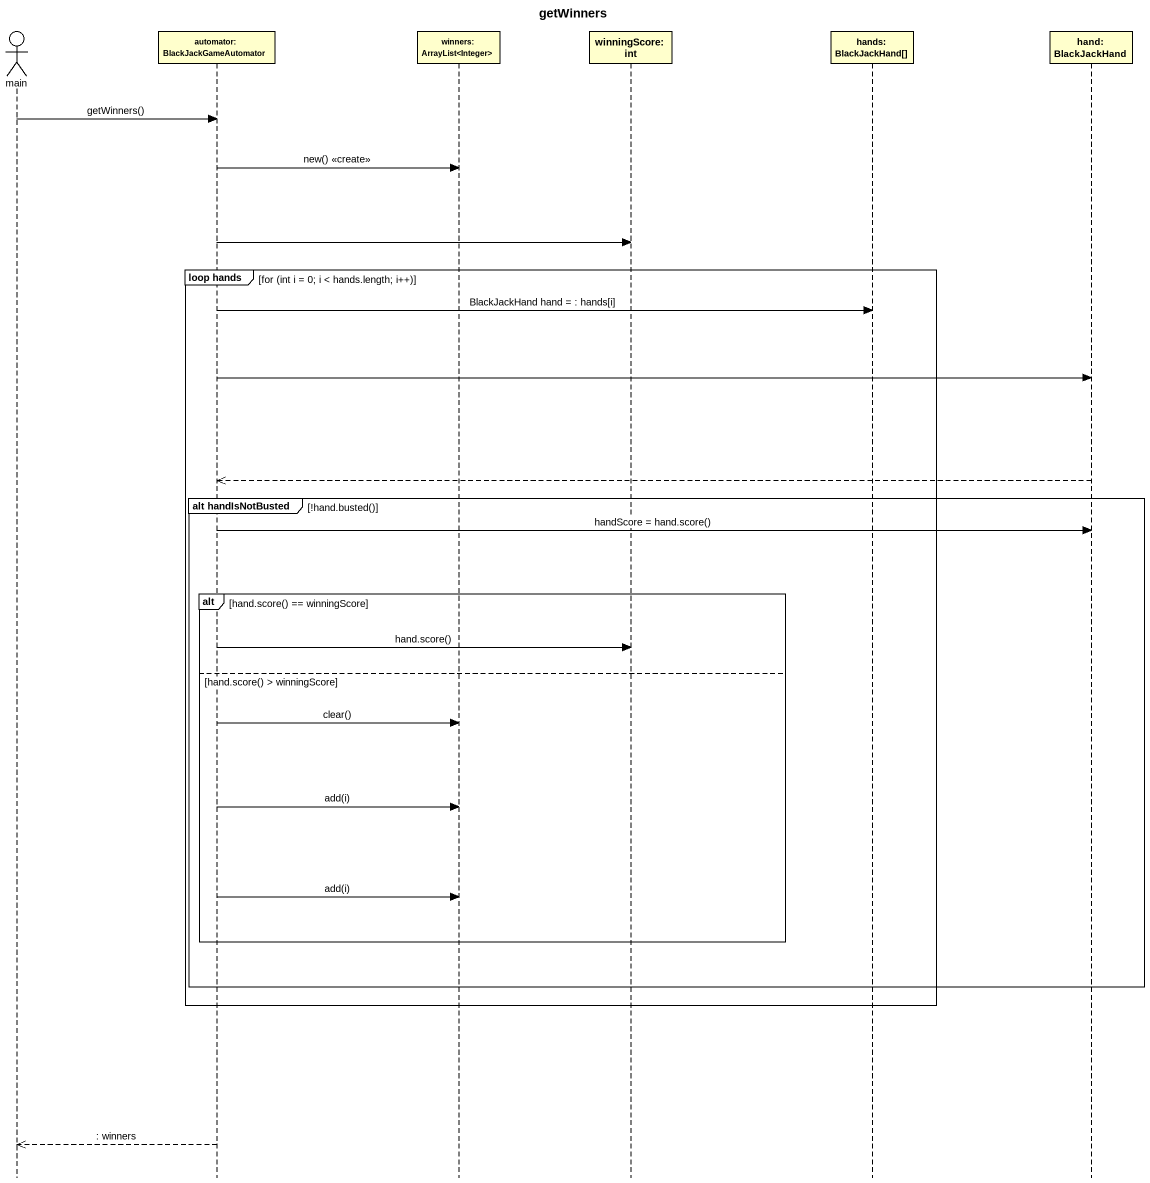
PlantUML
@startuml
title getWinners
hide footbox
actor main
participant "automator: BlackJackGameAutomator" as automator
participant "winners: ArrayList<Integer>" as winners_ArrayList_Integer
participant "winningScore: int" as winningScore_int
participant "hands: BlackJackHand[]" as hands_BlackJackHand
participant "hand: BlackJackHand" as hand_BlackJackHand

main -> automator : getWinners()
automator -> winners_ArrayList_Integer : new() <<create>>
automator -> winningScore_int
group loop hands [for (int i = 0; i < hands.length; i++)]
  automator -> hands_BlackJackHand : BlackJackHand hand = : hands[i]
  automator -> hand_BlackJackHand
  hand_BlackJackHand -->> automator
  group alt handIsNotBusted [!hand.busted()]
    automator -> hand_BlackJackHand : handScore = hand.score()
    alt hand.score() == winningScore
      automator -> winningScore_int : hand.score()
    else hand.score() > winningScore
      automator -> winners_ArrayList_Integer : clear()
      automator -> winners_ArrayList_Integer : add(i)
      automator -> winners_ArrayList_Integer : add(i)
    end
  end
end
automator -->> main : : winners
@enduml
